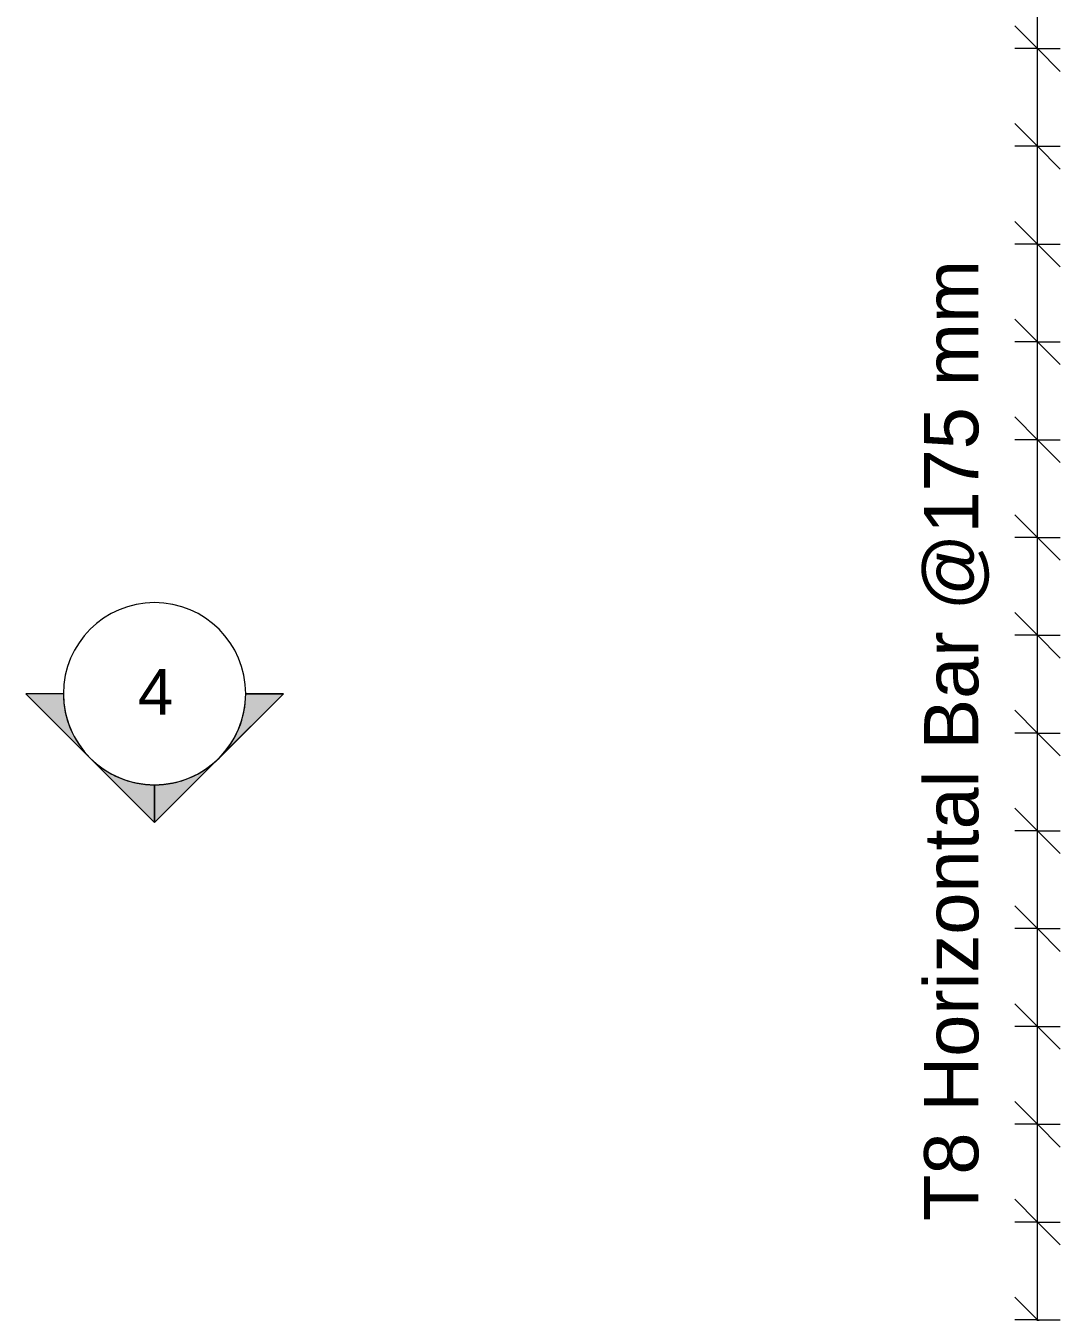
# Model space of a CAD drawing. Header units: millimetres. Extents: x 12491 to 23610, y -3081 to 6026.
# Drawn here: x 16252 to 18069, y 26 to 2286 of the extents above; entities that cross this region are included whole.
import ezdxf

# ---------------------------------------------------------------- set-up
doc = ezdxf.new("R2010")
doc.units = ezdxf.units.MM
for name, color, linetype, lineweight in [('A-ANNO-DIMS', 211, 'Continuous', 9), ('A-ANNO-DIMS-40', 211, 'Continuous', 9), ('G-ANNO-SYMB', 111, 'Continuous', 9), ('S-RBAR-IDEN', 171, 'Continuous', 9)]:
    doc.layers.add(name, color=color, linetype=linetype, lineweight=lineweight)
doc.styles.add('Arial', font='arial.ttf', dxfattribs={"height": 80})
doc.styles.add('Arial_1', font='arial.ttf', dxfattribs={"height": 95.25})
doc.styles.add('Nirmala UI Semilight', font='NirmalaS.ttf', dxfattribs={"width": 0.8, "height": 100})
doc.dimstyles.new('Arrow_Filled_-_2_5_NI_UI', dxfattribs={"dimscale": 304.8, "dimtxt": 104.736395, "dimasz": 0.262467, "dimexe": 0.131234, "dimexo": 0.0625, "dimgap": 0.131234, "dimtad": 1, "dimdec": 4, "dimzin": 0, "dimdsep": 46, "dimtxsty": 'Nirmala UI Semilight', "dimblk1": 'OBLIQUE', "dimblk2": 'OBLIQUE', "dimsah": 1, "dimcen": 0.09, "dimazin": 0, "dimtfac": 1, "dimtdec": 4, "dimtix": 1, "dimtmove": 0, "dimatfit": 3, "dimfxl": 0.131234, "dimfxlon": 1, "dimtvp": 1, "dimtolj": 1, "dimtzin": 0, "dimarcsym": 2})

# ---------------------------------------------------------------- blocks, each defined once
blk = doc.blocks.new('Detail View - M_Section Head - Filled SHOP DWG-1002450-Elevation Front 1')
at = {"layer": 'G-ANNO-SYMB'}
h = blk.add_hatch(color=256, dxfattribs=at)
edge = h.paths.add_edge_path()
edge.add_line((16252.2, 3732.8), (16318.5, 3732.8))
edge.add_arc((16478.5, 3732.8), 160, 180, 225)
edge.add_line((16365.4, 3619.7), (16252.2, 3732.8))
h = blk.add_hatch(color=256, dxfattribs=at)
edge = h.paths.add_edge_path()
edge.add_line((16704.8, 3732.8), (16591.6, 3619.7))
edge.add_arc((16478.5, 3732.8), 160, 315, 360)
edge.add_line((16638.5, 3732.8), (16704.8, 3732.8))
h = blk.add_hatch(color=256, dxfattribs=at)
edge = h.paths.add_edge_path()
edge.add_line((16478.5, 3506.5), (16365.4, 3619.7))
edge.add_arc((16478.5, 3732.8), 160, 225, 270)
edge.add_line((16478.5, 3572.8), (16478.5, 3506.5))
h = blk.add_hatch(color=256, dxfattribs=at)
edge = h.paths.add_edge_path()
edge.add_line((16478.5, 3506.5), (16478.5, 3572.8))
edge.add_arc((16478.5, 3732.8), 160, 270, 315)
edge.add_line((16591.6, 3619.7), (16478.5, 3506.5))
for p, q in [((16478.5, 3506.5), (16252.2, 3732.8)), ((16318.5, 3732.8), (16252.2, 3732.8)), ((16252.2, 3732.8), (16365.4, 3619.7)), ((16318.5, 3732.8), (16252.2, 3732.8)), ((16478.5, 3506.5), (16704.8, 3732.8)), ((16591.6, 3619.7), (16704.8, 3732.8)), ((16638.5, 3732.8), (16704.8, 3732.8)), ((16704.8, 3732.8), (16638.5, 3732.8)), ((16365.4, 3619.7), (16478.5, 3506.5)), ((16478.5, 3506.5), (16591.6, 3619.7)), ((16478.5, 3572.8), (16478.5, 3506.5)), ((16478.5, 3506.5), (16478.5, 3572.8))]:
    blk.add_line(p, q, dxfattribs=at)
for start, end in [(360, 180), (180, 360), (180, 225), (315, 0), (225, 270), (270, 315)]:
    blk.add_arc((16478.5, 3732.8), 160, start, end, dxfattribs=at)
blk = doc.blocks.new('DIMBLOCK145-Elevation Front 1')
at = {"layer": 'A-ANNO-DIMS-40'}
for p, q in [((18029, 13.1), (17989, 53.1)), ((18029, 13.1), (17989, 13.1)), ((18029, -158.7), (18029, 13.1)), ((18029, 13.1), (18069, -26.9)), ((18029, 13.1), (18069, 13.1)), ((18029, -158.7), (17989, -118.7)), ((18029, -158.7), (17989, -158.7)), ((18029, -158.7), (18069, -198.7)), ((18029, -158.7), (18069, -158.7))]:
    blk.add_line(p, q, dxfattribs=at)
blk = doc.blocks.new('_Oblique')
at = {"color": 0, "linetype": 'ByBlock', "lineweight": -2}
blk.add_line((-0.5, -0.5), (0.5, 0.5), dxfattribs=at)
blk = doc.blocks.new('DIMBLOCK146-Elevation Front 1')
at = {"layer": 'A-ANNO-DIMS-40'}
for p, q in [((18029, 184.8), (17989, 224.8)), ((18029, 184.8), (17989, 184.8)), ((18029, 13.1), (18029, 184.8)), ((18029, 184.8), (18069, 144.8)), ((18029, 184.8), (18069, 184.8)), ((18029, 13.1), (17989, 53.1)), ((18029, 13.1), (17989, 13.1)), ((18029, 13.1), (18069, -26.9)), ((18029, 13.1), (18069, 13.1))]:
    blk.add_line(p, q, dxfattribs=at)
blk = doc.blocks.new('DIMBLOCK147-Elevation Front 1')
at = {"layer": 'A-ANNO-DIMS-40'}
for p, q in [((18029, 356.6), (17989, 396.6)), ((18029, 356.6), (17989, 356.6)), ((18029, 184.8), (18029, 356.6)), ((18029, 356.6), (18069, 316.6)), ((18029, 356.6), (18069, 356.6)), ((18029, 184.8), (17989, 224.8)), ((18029, 184.8), (17989, 184.8)), ((18029, 184.8), (18069, 144.8)), ((18029, 184.8), (18069, 184.8))]:
    blk.add_line(p, q, dxfattribs=at)
blk = doc.blocks.new('DIMBLOCK148-Elevation Front 1')
at = {"layer": 'A-ANNO-DIMS-40'}
for p, q in [((18029, 528.3), (17989, 568.3)), ((18029, 528.3), (17989, 528.3)), ((18029, 356.6), (18029, 528.3)), ((18029, 528.3), (18069, 488.3)), ((18029, 528.3), (18069, 528.3)), ((18029, 356.6), (17989, 396.6)), ((18029, 356.6), (17989, 356.6)), ((18029, 356.6), (18069, 316.6)), ((18029, 356.6), (18069, 356.6))]:
    blk.add_line(p, q, dxfattribs=at)
blk = doc.blocks.new('DIMBLOCK149-Elevation Front 1')
at = {"layer": 'A-ANNO-DIMS-40'}
for p, q in [((18029, 700.1), (17989, 740.1)), ((18029, 700.1), (17989, 700.1)), ((18029, 528.3), (18029, 700.1)), ((18029, 700.1), (18069, 660.1)), ((18029, 700.1), (18069, 700.1)), ((18029, 528.3), (17989, 568.3)), ((18029, 528.3), (17989, 528.3)), ((18029, 528.3), (18069, 488.3)), ((18029, 528.3), (18069, 528.3))]:
    blk.add_line(p, q, dxfattribs=at)
blk = doc.blocks.new('DIMBLOCK150-Elevation Front 1')
at = {"layer": 'A-ANNO-DIMS-40'}
for p, q in [((18029, 871.9), (17989, 911.9)), ((18029, 871.9), (17989, 871.9)), ((18029, 700.1), (18029, 871.9)), ((18029, 871.9), (18069, 831.9)), ((18029, 871.9), (18069, 871.9)), ((18029, 700.1), (17989, 740.1)), ((18029, 700.1), (17989, 700.1)), ((18029, 700.1), (18069, 660.1)), ((18029, 700.1), (18069, 700.1))]:
    blk.add_line(p, q, dxfattribs=at)
blk = doc.blocks.new('DIMBLOCK151-Elevation Front 1')
at = {"layer": 'A-ANNO-DIMS-40'}
for p, q in [((18029, 1043.6), (17989, 1083.6)), ((18029, 1043.6), (17989, 1043.6)), ((18029, 871.9), (18029, 1043.6)), ((18029, 1043.6), (18069, 1003.6)), ((18029, 1043.6), (18069, 1043.6)), ((18029, 871.9), (17989, 911.9)), ((18029, 871.9), (17989, 871.9)), ((18029, 871.9), (18069, 831.9)), ((18029, 871.9), (18069, 871.9))]:
    blk.add_line(p, q, dxfattribs=at)
blk = doc.blocks.new('DIMBLOCK152-Elevation Front 1')
at = {"layer": 'A-ANNO-DIMS-40'}
for p, q in [((18029, 1215.4), (17989, 1255.4)), ((18029, 1215.4), (17989, 1215.4)), ((18029, 1043.6), (18029, 1215.4)), ((18029, 1215.4), (18069, 1175.4)), ((18029, 1215.4), (18069, 1215.4)), ((18029, 1043.6), (17989, 1083.6)), ((18029, 1043.6), (17989, 1043.6)), ((18029, 1043.6), (18069, 1003.6)), ((18029, 1043.6), (18069, 1043.6))]:
    blk.add_line(p, q, dxfattribs=at)
blk = doc.blocks.new('DIMBLOCK153-Elevation Front 1')
at = {"layer": 'A-ANNO-DIMS-40'}
for p, q in [((18029, 1387.1), (17989, 1427.1)), ((18029, 1387.1), (17989, 1387.1)), ((18029, 1215.4), (18029, 1387.1)), ((18029, 1387.1), (18069, 1347.1)), ((18029, 1387.1), (18069, 1387.1)), ((18029, 1215.4), (17989, 1255.4)), ((18029, 1215.4), (17989, 1215.4)), ((18029, 1215.4), (18069, 1175.4)), ((18029, 1215.4), (18069, 1215.4))]:
    blk.add_line(p, q, dxfattribs=at)
blk = doc.blocks.new('DIMBLOCK154-Elevation Front 1')
at = {"layer": 'A-ANNO-DIMS-40'}
for p, q in [((18029, 1558.9), (17989, 1598.9)), ((18029, 1558.9), (17989, 1558.9)), ((18029, 1387.1), (18029, 1558.9)), ((18029, 1558.9), (18069, 1518.9)), ((18029, 1558.9), (18069, 1558.9)), ((18029, 1387.1), (17989, 1427.1)), ((18029, 1387.1), (17989, 1387.1)), ((18029, 1387.1), (18069, 1347.1)), ((18029, 1387.1), (18069, 1387.1))]:
    blk.add_line(p, q, dxfattribs=at)
blk = doc.blocks.new('DIMBLOCK155-Elevation Front 1')
at = {"layer": 'A-ANNO-DIMS-40'}
for p, q in [((18029, 1730.7), (17989, 1770.7)), ((18029, 1730.7), (17989, 1730.7)), ((18029, 1558.9), (18029, 1730.7)), ((18029, 1730.7), (18069, 1690.7)), ((18029, 1730.7), (18069, 1730.7)), ((18029, 1558.9), (17989, 1598.9)), ((18029, 1558.9), (17989, 1558.9)), ((18029, 1558.9), (18069, 1518.9)), ((18029, 1558.9), (18069, 1558.9))]:
    blk.add_line(p, q, dxfattribs=at)
blk = doc.blocks.new('DIMBLOCK156-Elevation Front 1')
at = {"layer": 'A-ANNO-DIMS-40'}
for p, q in [((18029, 1902.4), (17989, 1942.4)), ((18029, 1902.4), (17989, 1902.4)), ((18029, 1730.7), (18029, 1902.4)), ((18029, 1902.4), (18069, 1862.4)), ((18029, 1902.4), (18069, 1902.4)), ((18029, 1730.7), (17989, 1770.7)), ((18029, 1730.7), (17989, 1730.7)), ((18029, 1730.7), (18069, 1690.7)), ((18029, 1730.7), (18069, 1730.7))]:
    blk.add_line(p, q, dxfattribs=at)
blk = doc.blocks.new('DIMBLOCK157-Elevation Front 1')
at = {"layer": 'A-ANNO-DIMS-40'}
for p, q in [((18029, 2074.2), (17989, 2114.2)), ((18029, 2074.2), (17989, 2074.2)), ((18029, 1902.4), (18029, 2074.2)), ((18029, 2074.2), (18069, 2034.2)), ((18029, 2074.2), (18069, 2074.2)), ((18029, 1902.4), (17989, 1942.4)), ((18029, 1902.4), (17989, 1902.4)), ((18029, 1902.4), (18069, 1862.4)), ((18029, 1902.4), (18069, 1902.4))]:
    blk.add_line(p, q, dxfattribs=at)
blk = doc.blocks.new('DIMBLOCK158-Elevation Front 1')
at = {"layer": 'A-ANNO-DIMS-40'}
for p, q in [((18029, 2245.9), (17989, 2285.9)), ((18029, 2245.9), (17989, 2245.9)), ((18029, 2074.2), (18029, 2245.9)), ((18029, 2245.9), (18069, 2205.9)), ((18029, 2245.9), (18069, 2245.9)), ((18029, 2074.2), (17989, 2114.2)), ((18029, 2074.2), (17989, 2074.2)), ((18029, 2074.2), (18069, 2034.2)), ((18029, 2074.2), (18069, 2074.2))]:
    blk.add_line(p, q, dxfattribs=at)
blk = doc.blocks.new('DIMBLOCK159-Elevation Front 1')
at = {"layer": 'A-ANNO-DIMS-40'}
for p, q in [((18029, 2417.7), (17989, 2457.7)), ((18029, 2417.7), (17989, 2417.7)), ((18029, 2245.9), (18029, 2417.7)), ((18029, 2417.7), (18069, 2377.7)), ((18029, 2417.7), (18069, 2417.7)), ((18029, 2245.9), (17989, 2285.9)), ((18029, 2245.9), (17989, 2245.9)), ((18029, 2245.9), (18069, 2205.9)), ((18029, 2245.9), (18069, 2245.9))]:
    blk.add_line(p, q, dxfattribs=at)
blk = doc.blocks.new('DIMBLOCK167-Elevation Front 1')
at = {"layer": 'A-ANNO-DIMS-40'}
for p, q in [((18029, 3620), (17989, 3660)), ((18029, 3620), (17989, 3620)), ((18029, -1361), (18029, 3620)), ((18029, 3448.2), (18029, 3620)), ((18029, 3620), (18069, 3580)), ((18029, 3620), (18069, 3620)), ((18029, 3448.2), (17989, 3488.2)), ((18029, 3448.2), (17989, 3448.2)), ((18029, 3276.5), (18029, 3448.2)), ((18029, 3448.2), (18069, 3408.2)), ((18029, 3448.2), (18069, 3448.2)), ((18029, 3276.5), (17989, 3316.5)), ((18029, 3276.5), (17989, 3276.5)), ((18029, 3104.7), (18029, 3276.5)), ((18029, 3276.5), (18069, 3236.5)), ((18029, 3276.5), (18069, 3276.5)), ((18029, 3104.7), (17989, 3144.7)), ((18029, 3104.7), (17989, 3104.7)), ((18029, 2933), (18029, 3104.7)), ((18029, 3104.7), (18069, 3064.7)), ((18029, 3104.7), (18069, 3104.7)), ((18029, 2933), (17989, 2973)), ((18029, 2933), (17989, 2933)), ((18029, 2761.2), (18029, 2933)), ((18029, 2933), (18069, 2893)), ((18029, 2933), (18069, 2933)), ((18029, 2761.2), (17989, 2801.2)), ((18029, 2761.2), (17989, 2761.2)), ((18029, 2589.4), (18029, 2761.2)), ((18029, 2761.2), (18069, 2721.2)), ((18029, 2761.2), (18069, 2761.2)), ((18029, 2589.4), (17989, 2629.4)), ((18029, 2589.4), (17989, 2589.4)), ((18029, 2417.7), (18029, 2589.4)), ((18029, 2589.4), (18069, 2549.4)), ((18029, 2589.4), (18069, 2589.4)), ((18029, 2417.7), (17989, 2457.7)), ((18029, 2417.7), (17989, 2417.7)), ((18029, 2245.9), (18029, 2417.7)), ((18029, 2417.7), (18069, 2377.7)), ((18029, 2417.7), (18069, 2417.7)), ((18029, 2245.9), (17989, 2285.9)), ((18029, 2245.9), (17989, 2245.9)), ((18029, 2074.2), (18029, 2245.9)), ((18029, 2245.9), (18069, 2205.9)), ((18029, 2245.9), (18069, 2245.9)), ((18029, 2074.2), (17989, 2114.2)), ((18029, 2074.2), (17989, 2074.2)), ((18029, 1902.4), (18029, 2074.2)), ((18029, 2074.2), (18069, 2034.2)), ((18029, 2074.2), (18069, 2074.2)), ((18029, 1902.4), (17989, 1942.4)), ((18029, 1902.4), (17989, 1902.4)), ((18029, 1730.7), (18029, 1902.4)), ((18029, 1902.4), (18069, 1862.4)), ((18029, 1902.4), (18069, 1902.4)), ((18029, 1730.7), (17989, 1770.7)), ((18029, 1730.7), (17989, 1730.7)), ((18029, 1558.9), (18029, 1730.7)), ((18029, 1730.7), (18069, 1690.7)), ((18029, 1730.7), (18069, 1730.7)), ((18029, 1558.9), (17989, 1598.9)), ((18029, 1558.9), (17989, 1558.9)), ((18029, 1387.1), (18029, 1558.9)), ((18029, 1558.9), (18069, 1518.9)), ((18029, 1558.9), (18069, 1558.9)), ((18029, 1387.1), (17989, 1427.1)), ((18029, 1387.1), (17989, 1387.1)), ((18029, 1215.4), (18029, 1387.1)), ((18029, 1387.1), (18069, 1347.1)), ((18029, 1387.1), (18069, 1387.1)), ((18029, 1215.4), (17989, 1255.4)), ((18029, 1215.4), (17989, 1215.4)), ((18029, 1043.6), (18029, 1215.4)), ((18029, 1215.4), (18069, 1175.4)), ((18029, 1215.4), (18069, 1215.4)), ((18029, 1043.6), (17989, 1083.6)), ((18029, 1043.6), (17989, 1043.6)), ((18029, 871.9), (18029, 1043.6)), ((18029, 1043.6), (18069, 1003.6)), ((18029, 1043.6), (18069, 1043.6)), ((18029, 871.9), (17989, 911.9)), ((18029, 871.9), (17989, 871.9)), ((18029, 700.1), (18029, 871.9)), ((18029, 871.9), (18069, 831.9)), ((18029, 871.9), (18069, 871.9)), ((18029, 700.1), (17989, 740.1)), ((18029, 700.1), (17989, 700.1)), ((18029, 528.3), (18029, 700.1)), ((18029, 700.1), (18069, 660.1)), ((18029, 700.1), (18069, 700.1)), ((18029, 528.3), (17989, 568.3)), ((18029, 528.3), (17989, 528.3)), ((18029, 356.6), (18029, 528.3)), ((18029, 528.3), (18069, 488.3)), ((18029, 528.3), (18069, 528.3)), ((18029, 356.6), (17989, 396.6)), ((18029, 356.6), (17989, 356.6)), ((18029, 184.8), (18029, 356.6)), ((18029, 356.6), (18069, 316.6)), ((18029, 356.6), (18069, 356.6)), ((18029, 184.8), (17989, 224.8)), ((18029, 184.8), (17989, 184.8)), ((18029, 13.1), (18029, 184.8)), ((18029, 184.8), (18069, 144.8)), ((18029, 184.8), (18069, 184.8)), ((18029, 13.1), (17989, 53.1)), ((18029, 13.1), (17989, 13.1)), ((18029, -158.7), (18029, 13.1)), ((18029, 13.1), (18069, -26.9)), ((18029, 13.1), (18069, 13.1)), ((18029, -158.7), (17989, -118.7)), ((18029, -158.7), (17989, -158.7)), ((18029, -330.4), (18029, -158.7)), ((18029, -158.7), (18069, -198.7)), ((18029, -158.7), (18069, -158.7)), ((18029, -330.4), (17989, -290.4)), ((18029, -330.4), (17989, -330.4)), ((18029, -502.2), (18029, -330.4)), ((18029, -330.4), (18069, -370.4)), ((18029, -330.4), (18069, -330.4)), ((18029, -502.2), (17989, -462.2)), ((18029, -502.2), (17989, -502.2)), ((18029, -674), (18029, -502.2)), ((18029, -502.2), (18069, -542.2)), ((18029, -502.2), (18069, -502.2)), ((18029, -674), (17989, -634)), ((18029, -674), (17989, -674)), ((18029, -845.7), (18029, -674)), ((18029, -674), (18069, -714)), ((18029, -674), (18069, -674)), ((18029, -845.7), (17989, -805.7)), ((18029, -845.7), (17989, -845.7)), ((18029, -1017.5), (18029, -845.7)), ((18029, -845.7), (18069, -885.7)), ((18029, -845.7), (18069, -845.7)), ((18029, -1017.5), (17989, -977.5)), ((18029, -1017.5), (17989, -1017.5)), ((18029, -1189.2), (18029, -1017.5)), ((18029, -1017.5), (18069, -1057.5)), ((18029, -1017.5), (18069, -1017.5)), ((18029, -1189.2), (17989, -1149.2)), ((18029, -1189.2), (17989, -1189.2)), ((18029, -1361), (18029, -1189.2)), ((18029, -1189.2), (18069, -1229.2)), ((18029, -1189.2), (18069, -1189.2)), ((18029, -1361), (17989, -1321)), ((18029, -1361), (17989, -1361)), ((18029, -1361), (18069, -1401)), ((18029, -1361), (18069, -1361))]:
    blk.add_line(p, q, dxfattribs=at)
blk = doc.blocks.new('_None')

msp = doc.modelspace()

# ---------------------------------------------------------------- block references
at = {"layer": 'G-ANNO-SYMB'}
msp.add_blockref('Detail View - M_Section Head - Filled SHOP DWG-1002450-Elevation Front 1', (0, -2620), dxfattribs=at)

# ---------------------------------------------------------------- texts
at = {"layer": 'G-ANNO-SYMB', "insert": (16449.15247, 1155.8836), "char_height": 80, "width": 76.962, "attachment_point": 1, "style": 'Arial'}
msp.add_mtext('4', dxfattribs=at)

# ---------------------------------------------------------------- dimensions: what is measured, and where the dimension line sits
at = {"layer": 'A-ANNO-DIMS'}
for base, p1, p2, text, override, picture, middle in [((18028.97811, 3620), (17988.97811, -1361), (17988.97811, 3620), '4981', {"dimpost": '<>', "dimblk1": 'None', "dimblk2": 'None', "dimsah": 1, "dimfxl": 4981}, 'DIMBLOCK167-Elevation Front 1', (17936.99066, 1129.5)), ((18028.97811, 2417.68966), (17988.97811, 2245.93103), (17988.97811, 2417.68966), ' ', {"dimpost": '<>', "dimfxl": 171.758621}, 'DIMBLOCK159-Elevation Front 1', (18028.97811, 2331.81034)), ((18028.97811, 2245.93103), (17988.97811, 2074.17241), (17988.97811, 2245.93103), ' ', {"dimpost": '<>', "dimfxl": 171.758621}, 'DIMBLOCK158-Elevation Front 1', (18028.97811, 2160.05172)), ((18028.97811, 2074.17241), (17988.97811, 1902.41379), (17988.97811, 2074.17241), ' ', {"dimpost": '<>', "dimfxl": 171.758621}, 'DIMBLOCK157-Elevation Front 1', (18028.97811, 1988.2931)), ((18028.97811, 1902.41379), (17988.97811, 1730.65517), (17988.97811, 1902.41379), ' ', {"dimpost": '<>', "dimfxl": 171.758621}, 'DIMBLOCK156-Elevation Front 1', (18028.97811, 1816.53448)), ((18028.97811, 1730.65517), (17988.97811, 1558.89655), (17988.97811, 1730.65517), ' ', {"dimpost": '<>', "dimfxl": 171.758621}, 'DIMBLOCK155-Elevation Front 1', (18028.97811, 1644.77586)), ((18028.97811, 1558.89655), (17988.97811, 1387.13793), (17988.97811, 1558.89655), ' ', {"dimpost": '<>', "dimfxl": 171.758621}, 'DIMBLOCK154-Elevation Front 1', (18028.97811, 1473.01724)), ((18028.97811, 1387.13793), (17988.97811, 1215.37931), (17988.97811, 1387.13793), ' ', {"dimpost": '<>', "dimfxl": 171.758621}, 'DIMBLOCK153-Elevation Front 1', (18028.97811, 1301.25862)), ((18028.97811, 1215.37931), (17988.97811, 1043.62069), (17988.97811, 1215.37931), ' ', {"dimpost": '<>', "dimfxl": 171.758621}, 'DIMBLOCK152-Elevation Front 1', (18028.97811, 1129.5)), ((18028.97811, 1043.62069), (17988.97811, 871.86207), (17988.97811, 1043.62069), ' ', {"dimpost": '<>', "dimfxl": 171.758621}, 'DIMBLOCK151-Elevation Front 1', (18028.97811, 957.74138)), ((18028.97811, 871.86207), (17988.97811, 700.10345), (17988.97811, 871.86207), ' ', {"dimpost": '<>', "dimfxl": 171.758621}, 'DIMBLOCK150-Elevation Front 1', (18028.97811, 785.98276)), ((18028.97811, 700.10345), (17988.97811, 528.34483), (17988.97811, 700.10345), ' ', {"dimpost": '<>', "dimfxl": 171.758621}, 'DIMBLOCK149-Elevation Front 1', (18028.97811, 614.22414)), ((18028.97811, 528.34483), (17988.97811, 356.58621), (17988.97811, 528.34483), ' ', {"dimpost": '<>', "dimfxl": 171.758621}, 'DIMBLOCK148-Elevation Front 1', (18028.97811, 442.46552)), ((18028.97811, 356.58621), (17988.97811, 184.82759), (17988.97811, 356.58621), ' ', {"dimpost": '<>', "dimfxl": 171.758621}, 'DIMBLOCK147-Elevation Front 1', (18028.97811, 270.7069)), ((18028.97811, 184.82759), (17988.97811, 13.06897), (17988.97811, 184.82759), ' ', {"dimpost": '<>', "dimfxl": 171.758621}, 'DIMBLOCK146-Elevation Front 1', (18028.97811, 98.94828)), ((18028.97811, 13.06897), (17988.97811, -158.68966), (17988.97811, 13.06897), ' ', {"dimpost": '<>', "dimfxl": 171.758621}, 'DIMBLOCK145-Elevation Front 1', (18028.97811, -72.81034))]:
    dim = msp.add_linear_dim(base=base, p1=p1, p2=p2, angle=90, text=text, dimstyle='Arrow_Filled_-_2_5_NI_UI', override=override, dxfattribs=at)
    dim.commit()
    dim.dimension.update_dxf_attribs({"geometry": picture, "text_midpoint": middle})

# ---------------------------------------------------------------- next in the draw order: texts
at = {"layer": 'S-RBAR-IDEN', "insert": (17829.90954, 186.78812), "char_height": 95.25, "width": 2061.94025, "attachment_point": 1, "rotation": 90, "style": 'Arial_1', "bg_fill": 3, "box_fill_scale": 0, "bg_fill_color": 256, "bg_fill_true_color": 3254780160, "bg_fill_transparency": 256}
msp.add_mtext('T8 Horizontal Bar @175 mm', dxfattribs=at)

doc.saveas('drawing.dxf')
